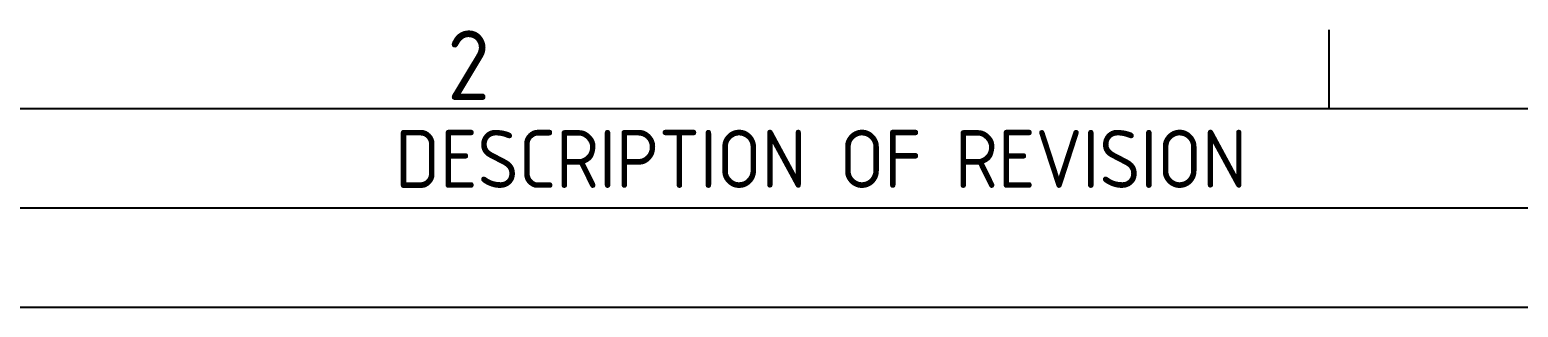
# Model space of a CAD drawing. Header units: millimetres. Extents: x 0 to 1188, y 0 to 840.
# Drawn here: x 927.5 to 1055.8, y 802.9 to 826.8 of the extents above; entities that cross this region are included whole.
import ezdxf

# ---------------------------------------------------------------- set-up
doc = ezdxf.new("R2010")
doc.units = ezdxf.units.MM
doc.header["$LTSCALE"] = 2
doc.layers.get('0').update_dxf_attribs({"color": 3, "lineweight": 25})
doc.layers.add('경계(ISO)', color=7, linetype='Continuous', lineweight=25)
doc.layers.add('기호(ISO)', color=5, linetype='Continuous', lineweight=25)
doc.styles.add('ISO ProportionalPSTEK', font='isocp.shx')
doc.styles.add('문자 텍스트_PSTEK_POSCO', font='isocp.shx')

# ---------------------------------------------------------------- blocks, each defined once
blk = doc.blocks.new('경계 Default Border')
at = {"layer": '경계(ISO)'}
blk.add_line((519.75, 410), (519.75, 413.4), dxfattribs=at)
at = {"layer": '경계(ISO)', "color": 2, "insert": (481.753, 410.371), "char_height": 3, "attachment_point": 7, "style": '문자 텍스트_PSTEK_POSCO'}
blk.add_mtext('2', dxfattribs=at)
blk = doc.blocks.new('리비전 내역')
at = {"layer": '기호(ISO)'}
for p, q in [((432, 410), (584, 410)), ((432, 405.72), (584, 405.72)), ((432, 401.44), (584, 401.44))]:
    blk.add_line(p, q, dxfattribs=at)
at = {"layer": '기호(ISO)', "color": 2, "insert": (479.507, 406.583), "char_height": 2.5, "attachment_point": 7, "style": 'ISO ProportionalPSTEK'}
blk.add_mtext('DESCRIPTION OF REVISION', dxfattribs=at)

msp = doc.modelspace()

# ---------------------------------------------------------------- block references
at = {"xscale": 2, "yscale": 2, "zscale": 2}
msp.add_blockref('경계 Default Border', (0, 0), dxfattribs=at)
at = {"layer": '기호(ISO)', "xscale": 2, "yscale": 2, "zscale": 2}
msp.add_blockref('리비전 내역', (0, 0), dxfattribs=at)

doc.saveas('drawing.dxf')
